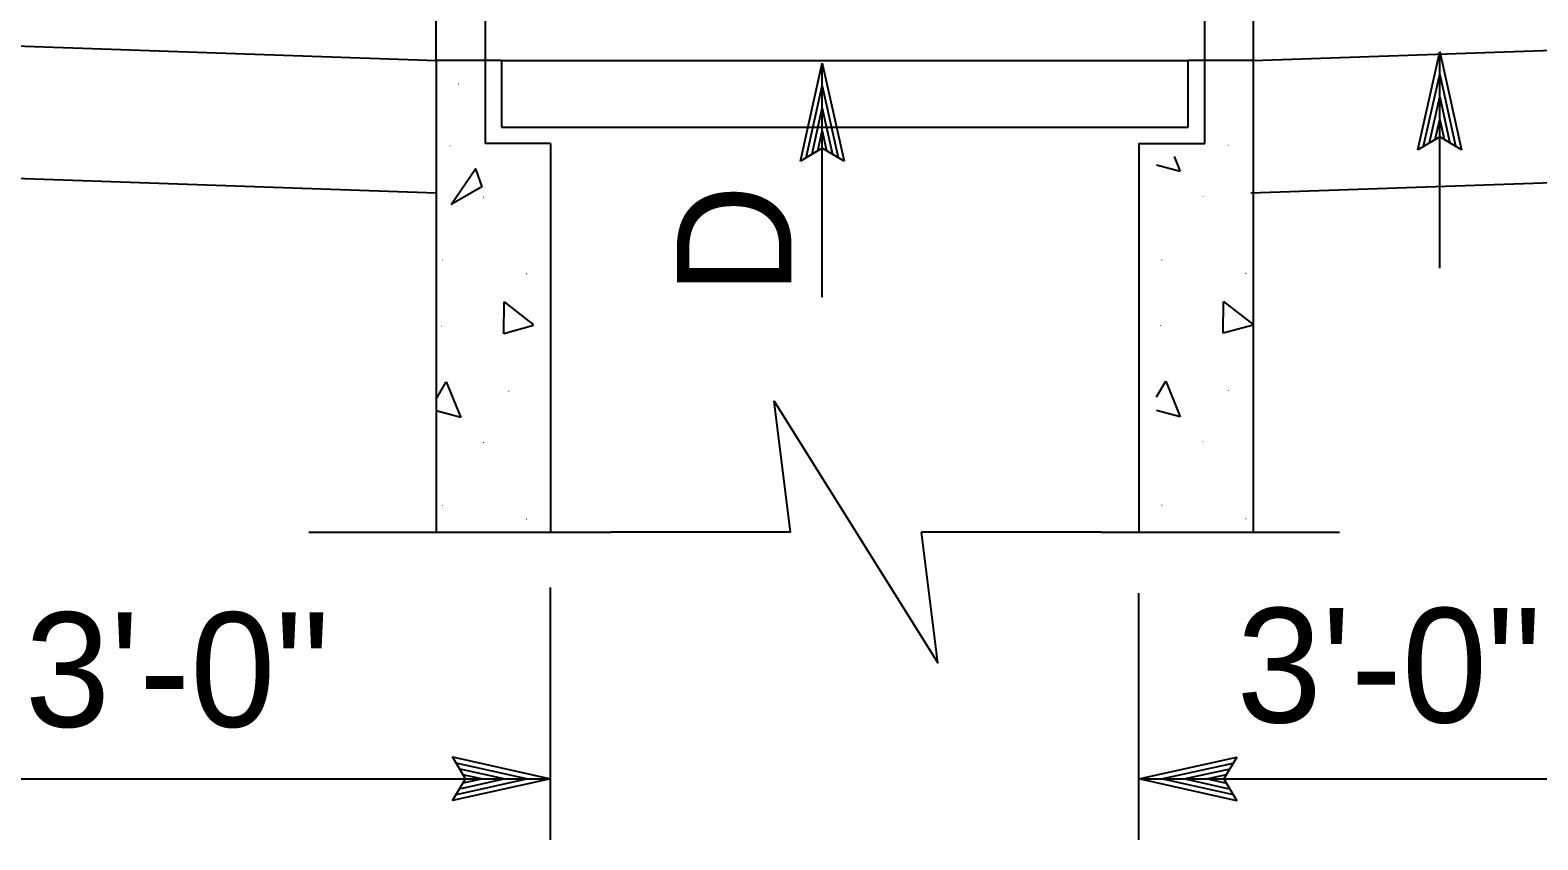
# Model space of a CAD drawing. Extents: x -894 to 866, y -472 to 714.
# Drawn here: x -8.8 to 83.3, y -354.3 to -304.8 of the extents above; entities that cross this region are included whole.
import ezdxf

# ---------------------------------------------------------------- set-up
doc = ezdxf.new("R2010")
doc.units = 0
for name, color, linetype in [('df_DETAIL-anno', 7, 'Continuous'), ('str_Concrete-A', 7, 'Continuous'), ('str_Misc-Steel-A', 7, 'Continuous')]:
    doc.layers.add(name, color=color, linetype=linetype)

msp = doc.modelspace()

# ---------------------------------------------------------------- linework, layer by layer
at = {"layer": 'df_DETAIL-anno'}
for p, q in [((38.248, -312.798), (39.587, -306.798)), ((39.587, -321.11), (39.587, -306.798)), ((39.587, -306.798), (39.587, -306.798)), ((39.587, -306.798), (40.918, -312.798)), ((76.001, -312.099), (77.341, -306.099)), ((77.341, -319.34), (77.341, -306.099)), ((77.341, -306.099), (77.341, -306.099)), ((77.341, -306.099), (78.671, -312.099)), ((76.357, -311.882), (77.341, -307.478)), ((77.345, -307.49), (78.312, -311.864)), ((38.604, -312.581), (39.587, -308.178)), ((39.591, -308.189), (40.558, -312.563)), ((38.963, -312.348), (39.586, -309.561)), ((39.586, -309.561), (40.212, -312.386)), ((76.717, -311.649), (77.339, -308.862)), ((77.339, -308.862), (77.965, -311.687)), ((77.063, -311.472), (77.338, -310.243)), ((77.338, -310.243), (77.606, -311.452)), ((39.31, -312.171), (39.584, -310.942)), ((39.584, -310.942), (39.852, -312.151)), ((77.341, -311.299), (76.001, -312.099)), ((78.671, -312.099), (77.341, -311.299)), ((39.587, -311.998), (38.248, -312.798)), ((40.918, -312.798), (39.587, -311.998)), ((76.001, -312.099), (76.001, -312.099)), ((78.671, -312.099), (78.671, -312.099)), ((38.248, -312.798), (38.248, -312.798)), ((40.917, -312.798), (40.917, -312.798)), ((22.97, -354.286), (22.97, -338.861)), ((58.941, -354.286), (58.941, -339.211)), ((17.77, -350.56), (16.97, -349.22)), ((16.97, -349.22), (16.97, -349.22)), ((16.97, -349.22), (22.97, -350.56)), ((58.941, -350.56), (64.941, -349.23)), ((64.941, -349.23), (64.141, -350.56)), ((64.941, -349.23), (64.941, -349.23)), ((17.186, -349.576), (21.59, -350.56)), ((17.42, -349.935), (20.207, -350.558)), ((17.596, -350.282), (18.825, -350.557)), ((60.332, -350.557), (64.706, -349.59)), ((61.704, -350.562), (64.529, -349.936)), ((63.085, -350.564), (64.294, -350.295)), ((-14.884, -350.56), (22.97, -350.56)), ((22.97, -350.56), (16.97, -351.89)), ((16.97, -351.89), (17.77, -350.56)), ((21.579, -350.564), (17.204, -351.531)), ((20.207, -350.558), (17.382, -351.184)), ((18.825, -350.557), (17.617, -350.825)), ((22.97, -350.56), (22.97, -350.56)), ((58.941, -350.56), (96.803, -350.56)), ((64.941, -351.9), (58.941, -350.56)), ((58.941, -350.56), (58.941, -350.56)), ((64.725, -351.544), (60.321, -350.561)), ((64.491, -351.185), (61.704, -350.562)), ((64.315, -350.838), (63.085, -350.564)), ((64.141, -350.56), (64.941, -351.9)), ((16.97, -351.89), (16.97, -351.89)), ((64.941, -351.9), (64.941, -351.9))]:
    msp.add_line(p, q, dxfattribs=at)
at = {"layer": 'str_Concrete-A'}
for p, q in [((65.941, -293.11), (65.941, -335.47)), ((15.97, -306.707), (15.97, -293.21)), ((18.97, -299.47), (18.97, -311.71)), ((62.97, -311.71), (62.97, -299.47)), ((-14.97, -305.567), (16.011, -306.649)), ((65.941, -306.649), (96.951, -305.566)), ((15.97, -306.707), (15.97, -314.712)), ((19.97, -306.649), (16.011, -306.649)), ((65.928, -306.649), (61.97, -306.649)), ((22.97, -311.71), (18.97, -311.71)), ((22.97, -311.71), (22.97, -335.469)), ((58.941, -311.71), (58.941, -335.47)), ((58.941, -311.71), (62.97, -311.71)), ((-14.884, -313.648), (15.981, -314.725)), ((65.793, -314.738), (96.803, -313.655)), ((15.97, -314.712), (15.97, -335.469)), ((8.189, -335.47), (26.651, -335.47)), ((37.651, -335.47), (26.651, -335.47)), ((56.651, -335.47), (45.651, -335.47)), ((56.65, -335.47), (71.222, -335.47))]:
    msp.add_line(p, q, dxfattribs=at)
for points in [[(61.104, -312.512), (61.478, -313.429)], [(61.478, -313.429), (60.025, -313.047)], [(20.112, -323.347), (20.127, -321.395)], [(20.127, -321.395), (21.931, -322.792)], [(64.103, -323.314), (64.118, -321.363)], [(64.118, -321.363), (65.938, -322.772)], [(21.931, -322.85), (20.112, -323.347)], [(65.938, -322.814), (64.103, -323.314)], [(15.97, -327.351), (16.597, -326.284)], [(16.597, -326.284), (17.487, -328.461)], [(60.025, -327.211), (60.588, -326.252)], [(60.588, -326.252), (61.478, -328.429)], [(17.487, -328.461), (15.97, -328.062)], [(37.651, -335.47), (36.651, -327.47), (46.651, -343.47), (45.651, -335.47)], [(61.478, -328.429), (60.025, -328.047)]]:
    msp.add_lwpolyline(points, dxfattribs=at)
msp.add_lwpolyline([(16.896, -315.444), (18.379, -313.267), (18.775, -314.355)], close=True, dxfattribs=at)
at = {"layer": 'str_Misc-Steel-A'}
for p, q in [((19.97, -306.649), (61.97, -306.649)), ((19.97, -306.682), (19.97, -310.722)), ((61.97, -310.722), (61.97, -306.649)), ((19.97, -310.722), (61.97, -310.722))]:
    msp.add_line(p, q, dxfattribs=at)

# ---------------------------------------------------------------- texts
at = {"layer": 'df_DETAIL-anno'}
msp.add_text('D', height=7, rotation=90, dxfattribs=at).set_placement((37.699, -320.975))
for p in [(64.922, -347.113), (-9.165, -347.379)]:
    msp.add_text('3\'-0"', height=7, dxfattribs=at).set_placement(p)
at = {"layer": 'str_Concrete-A'}
for p in [(17.27, -308.113), (16.751, -311.878), (64.341, -311.85), (18.804, -315.018), (62.795, -314.986), (16.28, -318.884), (60.271, -318.852), (21.424, -319.715), (65.415, -319.683), (16.216, -322.91), (60.207, -322.878), (20.35, -326.882), (64.341, -326.85), (18.804, -330.018), (62.795, -329.986), (16.28, -333.884), (60.271, -333.852), (65.415, -334.683), (21.424, -334.715)]:
    msp.add_text('.', height=0.4, dxfattribs=at).set_placement(p)

doc.saveas('drawing.dxf')
